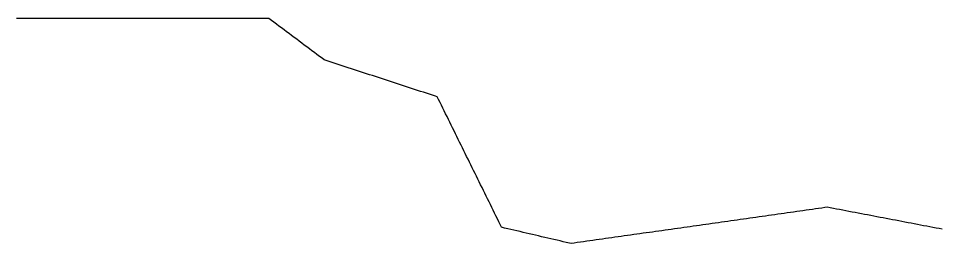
# Model space of a CAD drawing. Header units: millimetres. Extents: x 230 to 3347, y 514 to 5196.
# Drawn here: x 2305.6 to 2597.2, y 856.5 to 927.7 of the extents above; entities that cross this region are included whole.
import ezdxf

# ---------------------------------------------------------------- set-up
doc = ezdxf.new("R2010")
doc.units = ezdxf.units.MM
doc.layers.add('ALL_ISLANDS', color=7, linetype='Continuous')
doc.layers.add('OUTLINE_ISLAND_01', color=7, linetype='Continuous')

msp = doc.modelspace()

# ---------------------------------------------------------------- linework, layer by layer
at = {"layer": 'ALL_ISLANDS'}
msp.add_lwpolyline([(2597.4454, 861.0552), (2596.4632, 861.2432), (2595.481, 861.4312), (2594.4989, 861.6192), (2593.5167, 861.8072), (2592.5345, 861.9952), (2591.5523, 862.1832), (2590.5702, 862.3712), (2589.588, 862.5592), (2588.6058, 862.7472), (2587.6237, 862.9352), (2586.6415, 863.1233), (2585.6593, 863.3113), (2584.6772, 863.4993), (2583.695, 863.6873), (2582.7128, 863.8753), (2581.7307, 864.0633), (2580.7485, 864.2513), (2579.7663, 864.4393), (2578.7842, 864.6273), (2577.802, 864.8153), (2576.8198, 865.0033), (2575.8377, 865.1913), (2574.8555, 865.3793), (2573.8733, 865.5673), (2572.8911, 865.7553), (2571.909, 865.9433), (2570.9268, 866.1313), (2569.9446, 866.3193), (2568.9625, 866.5073), (2567.9803, 866.6953), (2566.9981, 866.8833), (2566.016, 867.0713), (2565.0338, 867.2593), (2564.0516, 867.4473), (2563.0695, 867.6353), (2562.0873, 867.8233), (2561.1051, 868.0113), (2560.3757, 867.9079), (2559.3856, 867.7675), (2558.3955, 867.6271), (2557.4054, 867.4867), (2556.4153, 867.3463), (2555.4252, 867.206), (2554.4351, 867.0656), (2553.445, 866.9252), (2552.4549, 866.7848), (2551.4648, 866.6444), (2550.4747, 866.504), (2549.4846, 866.3636), (2548.4945, 866.2232), (2547.5044, 866.0828), (2546.5143, 865.9424), (2545.5242, 865.802), (2544.5341, 865.6616), (2543.5441, 865.5213), (2542.554, 865.3809), (2541.5639, 865.2405), (2540.5738, 865.1001), (2539.5837, 864.9597), (2538.5936, 864.8193), (2537.6035, 864.6789), (2536.6134, 864.5385), (2535.6233, 864.3981), (2534.6332, 864.2577), (2533.6431, 864.1173), (2532.653, 863.9769), (2531.6629, 863.8366), (2530.6728, 863.6962), (2529.6827, 863.5558), (2528.6926, 863.4154), (2527.7025, 863.275), (2526.7124, 863.1346), (2525.7223, 862.9942), (2524.7322, 862.8538), (2523.7421, 862.7134), (2522.752, 862.573), (2521.7619, 862.4326), (2520.7718, 862.2922), (2519.7817, 862.1518), (2518.7917, 862.0115), (2517.8016, 861.8711), (2516.8115, 861.7307), (2515.8214, 861.5903), (2514.8313, 861.4499), (2513.8412, 861.3095), (2512.8511, 861.1691), (2511.861, 861.0287), (2510.8709, 860.8883), (2509.8808, 860.7479), (2508.8907, 860.6075), (2507.9006, 860.4671), (2506.9105, 860.3268), (2505.9204, 860.1864), (2504.9303, 860.046), (2503.9402, 859.9056), (2502.9501, 859.7652), (2501.96, 859.6248), (2500.9699, 859.4844), (2499.9798, 859.344), (2498.9897, 859.2036), (2497.9996, 859.0632), (2497.0095, 858.9228), (2496.0194, 858.7824), (2495.0293, 858.6421), (2494.0393, 858.5017), (2493.0492, 858.3613), (2492.0591, 858.2209), (2491.069, 858.0805), (2490.0789, 857.9401), (2489.0888, 857.7997), (2488.0987, 857.6593), (2487.1086, 857.5189), (2486.1185, 857.3785), (2485.1284, 857.2381), (2484.1383, 857.0977), (2483.1482, 856.9574), (2482.1581, 856.817), (2481.168, 856.6766), (2480.1779, 856.5362), (2479.6567, 856.6582), (2478.683, 856.8862), (2477.7093, 857.1142), (2476.7357, 857.3422), (2475.762, 857.5701), (2474.7883, 857.7981), (2473.8147, 858.0261), (2472.841, 858.2541), (2471.8673, 858.4821), (2470.8937, 858.71), (2469.92, 858.938), (2468.9463, 859.166), (2467.9727, 859.394), (2466.999, 859.622), (2466.0253, 859.8499), (2465.0517, 860.0779), (2464.078, 860.3059), (2463.1043, 860.5339), (2462.1307, 860.7619), (2461.157, 860.9898), (2460.1833, 861.2178), (2459.2097, 861.4458), (2458.236, 861.6738), (2457.8025, 862.5543), (2457.3608, 863.4515), (2456.9191, 864.3486), (2456.4774, 865.2458), (2456.0357, 866.143), (2455.594, 867.0401), (2455.1523, 867.9373), (2454.7106, 868.8344), (2454.269, 869.7316), (2453.8273, 870.6288), (2453.3856, 871.5259), (2452.9439, 872.4231), (2452.5022, 873.3203), (2452.0605, 874.2174), (2451.6188, 875.1146), (2451.1771, 876.0118), (2450.7354, 876.9089), (2450.2937, 877.8061), (2449.852, 878.7033), (2449.4103, 879.6004), (2448.9686, 880.4976), (2448.5269, 881.3948), (2448.0852, 882.2919), (2447.6435, 883.1891), (2447.2018, 884.0863), (2446.7602, 884.9834), (2446.3185, 885.8806), (2445.8768, 886.7778), (2445.4351, 887.6749), (2444.9934, 888.5721), (2444.5517, 889.4693), (2444.11, 890.3664), (2443.6683, 891.2636), (2443.2266, 892.1608), (2442.7849, 893.0579), (2442.3432, 893.9551), (2441.9015, 894.8523), (2441.4598, 895.7494), (2441.0181, 896.6466), (2440.5764, 897.5438), (2440.1347, 898.4409), (2439.693, 899.3381), (2439.2514, 900.2353), (2438.8097, 901.1324), (2438.368, 902.0296), (2437.9263, 902.9267), (2437.4073, 903.0958), (2436.4564, 903.4054), (2435.5055, 903.715), (2434.5547, 904.0247), (2433.6038, 904.3343), (2432.653, 904.644), (2431.7021, 904.9536), (2430.7513, 905.2633), (2429.8004, 905.5729), (2428.8496, 905.8825), (2427.8987, 906.1922), (2426.9479, 906.5018), (2425.997, 906.8115), (2425.0462, 907.1211), (2424.0953, 907.4307), (2423.1445, 907.7404), (2422.1936, 908.05), (2421.2427, 908.3597), (2420.2919, 908.6693), (2419.341, 908.979), (2418.3902, 909.2886), (2417.4393, 909.5982), (2416.4885, 909.9079), (2415.5376, 910.2175), (2414.5868, 910.5272), (2413.6359, 910.8368), (2412.6851, 911.1464), (2411.7342, 911.4561), (2410.7834, 911.7657), (2409.8325, 912.0754), (2408.8817, 912.385), (2407.9308, 912.6947), (2406.9799, 913.0043), (2406.0291, 913.3139), (2405.0782, 913.6236), (2404.1274, 913.9332), (2403.1765, 914.2429), (2402.2257, 914.5525), (2401.5175, 915.0834), (2400.7174, 915.6833), (2399.9173, 916.2832), (2399.1173, 916.883), (2398.3172, 917.4829), (2397.5171, 918.0828), (2396.717, 918.6827), (2395.9169, 919.2825), (2395.1168, 919.8824), (2394.3167, 920.4823), (2393.5166, 921.0822), (2392.7165, 921.682), (2391.9164, 922.2819), (2391.1163, 922.8818), (2390.3162, 923.4816), (2389.5161, 924.0815), (2388.716, 924.6814), (2387.9159, 925.2813), (2387.1158, 925.8811), (2386.3157, 926.481), (2385.5156, 927.0809), (2384.7155, 927.6808), (2384.0103, 927.6803), (2383.0103, 927.6796), (2382.0103, 927.6789), (2381.0103, 927.6782), (2380.0103, 927.6775), (2379.0103, 927.6769), (2378.0103, 927.6762), (2377.0103, 927.6755), (2376.0103, 927.6748), (2375.0103, 927.6741), (2374.0103, 927.6735), (2373.0103, 927.6728), (2372.0103, 927.6721), (2371.0103, 927.6714), (2370.0103, 927.6707), (2369.0103, 927.67), (2368.0103, 927.6694), (2367.0103, 927.6687), (2366.0103, 927.668), (2365.0103, 927.6673), (2364.0103, 927.6666), (2363.0103, 927.666), (2362.0103, 927.6653), (2361.0103, 927.6646), (2360.0103, 927.6639), (2359.0103, 927.6632), (2358.0103, 927.6625), (2357.0103, 927.6619), (2356.0103, 927.6612), (2355.0103, 927.6605), (2354.0103, 927.6598), (2353.0103, 927.6591), (2352.0103, 927.6585), (2351.0103, 927.6578), (2350.0103, 927.6571), (2349.0103, 927.6564), (2348.0103, 927.6557), (2347.0103, 927.655), (2346.0103, 927.6544), (2345.0103, 927.6537), (2344.0103, 927.653), (2343.0103, 927.6523), (2342.0103, 927.6516), (2341.0103, 927.6509), (2340.0103, 927.6503), (2339.0103, 927.6496), (2338.0103, 927.6489), (2337.0103, 927.6482), (2336.0103, 927.6475), (2335.0103, 927.6469), (2334.0103, 927.6462), (2333.0103, 927.6455), (2332.0103, 927.6448), (2331.0103, 927.6441), (2330.0103, 927.6434), (2329.0103, 927.6428), (2328.0103, 927.6421), (2327.0103, 927.6414), (2326.0103, 927.6407), (2325.0103, 927.64), (2324.0103, 927.6394), (2323.0103, 927.6387), (2322.0103, 927.638), (2321.0103, 927.6373), (2320.0103, 927.6366), (2319.0103, 927.6359), (2318.0103, 927.6353), (2317.0103, 927.6346), (2316.0103, 927.6339), (2315.0103, 927.6332), (2314.0103, 927.6325), (2313.0103, 927.6319), (2312.0103, 927.6312), (2311.0103, 927.6305), (2310.0103, 927.6298), (2309.0103, 927.6291), (2308.0103, 927.6284), (2307.0103, 927.6278), (2306.0103, 927.6271), (2305.0103, 927.6264)], dxfattribs=at)
at = {"layer": 'OUTLINE_ISLAND_01'}
msp.add_lwpolyline([(2597.4454, 861.0552), (2596.4632, 861.2432), (2595.481, 861.4312), (2594.4989, 861.6192), (2593.5167, 861.8072), (2592.5345, 861.9952), (2591.5523, 862.1832), (2590.5702, 862.3712), (2589.588, 862.5592), (2588.6058, 862.7472), (2587.6237, 862.9352), (2586.6415, 863.1233), (2585.6593, 863.3113), (2584.6772, 863.4993), (2583.695, 863.6873), (2582.7128, 863.8753), (2581.7307, 864.0633), (2580.7485, 864.2513), (2579.7663, 864.4393), (2578.7842, 864.6273), (2577.802, 864.8153), (2576.8198, 865.0033), (2575.8377, 865.1913), (2574.8555, 865.3793), (2573.8733, 865.5673), (2572.8911, 865.7553), (2571.909, 865.9433), (2570.9268, 866.1313), (2569.9446, 866.3193), (2568.9625, 866.5073), (2567.9803, 866.6953), (2566.9981, 866.8833), (2566.016, 867.0713), (2565.0338, 867.2593), (2564.0516, 867.4473), (2563.0695, 867.6353), (2562.0873, 867.8233), (2561.1051, 868.0113), (2560.3757, 867.9079), (2559.3856, 867.7675), (2558.3955, 867.6271), (2557.4054, 867.4867), (2556.4153, 867.3463), (2555.4252, 867.206), (2554.4351, 867.0656), (2553.445, 866.9252), (2552.4549, 866.7848), (2551.4648, 866.6444), (2550.4747, 866.504), (2549.4846, 866.3636), (2548.4945, 866.2232), (2547.5044, 866.0828), (2546.5143, 865.9424), (2545.5242, 865.802), (2544.5341, 865.6616), (2543.5441, 865.5213), (2542.554, 865.3809), (2541.5639, 865.2405), (2540.5738, 865.1001), (2539.5837, 864.9597), (2538.5936, 864.8193), (2537.6035, 864.6789), (2536.6134, 864.5385), (2535.6233, 864.3981), (2534.6332, 864.2577), (2533.6431, 864.1173), (2532.653, 863.9769), (2531.6629, 863.8366), (2530.6728, 863.6962), (2529.6827, 863.5558), (2528.6926, 863.4154), (2527.7025, 863.275), (2526.7124, 863.1346), (2525.7223, 862.9942), (2524.7322, 862.8538), (2523.7421, 862.7134), (2522.752, 862.573), (2521.7619, 862.4326), (2520.7718, 862.2922), (2519.7817, 862.1518), (2518.7917, 862.0115), (2517.8016, 861.8711), (2516.8115, 861.7307), (2515.8214, 861.5903), (2514.8313, 861.4499), (2513.8412, 861.3095), (2512.8511, 861.1691), (2511.861, 861.0287), (2510.8709, 860.8883), (2509.8808, 860.7479), (2508.8907, 860.6075), (2507.9006, 860.4671), (2506.9105, 860.3268), (2505.9204, 860.1864), (2504.9303, 860.046), (2503.9402, 859.9056), (2502.9501, 859.7652), (2501.96, 859.6248), (2500.9699, 859.4844), (2499.9798, 859.344), (2498.9897, 859.2036), (2497.9996, 859.0632), (2497.0095, 858.9228), (2496.0194, 858.7824), (2495.0293, 858.6421), (2494.0393, 858.5017), (2493.0492, 858.3613), (2492.0591, 858.2209), (2491.069, 858.0805), (2490.0789, 857.9401), (2489.0888, 857.7997), (2488.0987, 857.6593), (2487.1086, 857.5189), (2486.1185, 857.3785), (2485.1284, 857.2381), (2484.1383, 857.0977), (2483.1482, 856.9574), (2482.1581, 856.817), (2481.168, 856.6766), (2480.1779, 856.5362), (2479.6567, 856.6582), (2478.683, 856.8862), (2477.7093, 857.1142), (2476.7357, 857.3422), (2475.762, 857.5701), (2474.7883, 857.7981), (2473.8147, 858.0261), (2472.841, 858.2541), (2471.8673, 858.4821), (2470.8937, 858.71), (2469.92, 858.938), (2468.9463, 859.166), (2467.9727, 859.394), (2466.999, 859.622), (2466.0253, 859.8499), (2465.0517, 860.0779), (2464.078, 860.3059), (2463.1043, 860.5339), (2462.1307, 860.7619), (2461.157, 860.9898), (2460.1833, 861.2178), (2459.2097, 861.4458), (2458.236, 861.6738), (2457.8025, 862.5543), (2457.3608, 863.4515), (2456.9191, 864.3486), (2456.4774, 865.2458), (2456.0357, 866.143), (2455.594, 867.0401), (2455.1523, 867.9373), (2454.7106, 868.8344), (2454.269, 869.7316), (2453.8273, 870.6288), (2453.3856, 871.5259), (2452.9439, 872.4231), (2452.5022, 873.3203), (2452.0605, 874.2174), (2451.6188, 875.1146), (2451.1771, 876.0118), (2450.7354, 876.9089), (2450.2937, 877.8061), (2449.852, 878.7033), (2449.4103, 879.6004), (2448.9686, 880.4976), (2448.5269, 881.3948), (2448.0852, 882.2919), (2447.6435, 883.1891), (2447.2018, 884.0863), (2446.7602, 884.9834), (2446.3185, 885.8806), (2445.8768, 886.7778), (2445.4351, 887.6749), (2444.9934, 888.5721), (2444.5517, 889.4693), (2444.11, 890.3664), (2443.6683, 891.2636), (2443.2266, 892.1608), (2442.7849, 893.0579), (2442.3432, 893.9551), (2441.9015, 894.8523), (2441.4598, 895.7494), (2441.0181, 896.6466), (2440.5764, 897.5438), (2440.1347, 898.4409), (2439.693, 899.3381), (2439.2514, 900.2353), (2438.8097, 901.1324), (2438.368, 902.0296), (2437.9263, 902.9267), (2437.4073, 903.0958), (2436.4564, 903.4054), (2435.5055, 903.715), (2434.5547, 904.0247), (2433.6038, 904.3343), (2432.653, 904.644), (2431.7021, 904.9536), (2430.7513, 905.2633), (2429.8004, 905.5729), (2428.8496, 905.8825), (2427.8987, 906.1922), (2426.9479, 906.5018), (2425.997, 906.8115), (2425.0462, 907.1211), (2424.0953, 907.4307), (2423.1445, 907.7404), (2422.1936, 908.05), (2421.2427, 908.3597), (2420.2919, 908.6693), (2419.341, 908.979), (2418.3902, 909.2886), (2417.4393, 909.5982), (2416.4885, 909.9079), (2415.5376, 910.2175), (2414.5868, 910.5272), (2413.6359, 910.8368), (2412.6851, 911.1464), (2411.7342, 911.4561), (2410.7834, 911.7657), (2409.8325, 912.0754), (2408.8817, 912.385), (2407.9308, 912.6947), (2406.9799, 913.0043), (2406.0291, 913.3139), (2405.0782, 913.6236), (2404.1274, 913.9332), (2403.1765, 914.2429), (2402.2257, 914.5525), (2401.5175, 915.0834), (2400.7174, 915.6833), (2399.9173, 916.2832), (2399.1173, 916.883), (2398.3172, 917.4829), (2397.5171, 918.0828), (2396.717, 918.6827), (2395.9169, 919.2825), (2395.1168, 919.8824), (2394.3167, 920.4823), (2393.5166, 921.0822), (2392.7165, 921.682), (2391.9164, 922.2819), (2391.1163, 922.8818), (2390.3162, 923.4816), (2389.5161, 924.0815), (2388.716, 924.6814), (2387.9159, 925.2813), (2387.1158, 925.8811), (2386.3157, 926.481), (2385.5156, 927.0809), (2384.7155, 927.6808), (2384.0103, 927.6803), (2383.0103, 927.6796), (2382.0103, 927.6789), (2381.0103, 927.6782), (2380.0103, 927.6775), (2379.0103, 927.6769), (2378.0103, 927.6762), (2377.0103, 927.6755), (2376.0103, 927.6748), (2375.0103, 927.6741), (2374.0103, 927.6735), (2373.0103, 927.6728), (2372.0103, 927.6721), (2371.0103, 927.6714), (2370.0103, 927.6707), (2369.0103, 927.67), (2368.0103, 927.6694), (2367.0103, 927.6687), (2366.0103, 927.668), (2365.0103, 927.6673), (2364.0103, 927.6666), (2363.0103, 927.666), (2362.0103, 927.6653), (2361.0103, 927.6646), (2360.0103, 927.6639), (2359.0103, 927.6632), (2358.0103, 927.6625), (2357.0103, 927.6619), (2356.0103, 927.6612), (2355.0103, 927.6605), (2354.0103, 927.6598), (2353.0103, 927.6591), (2352.0103, 927.6585), (2351.0103, 927.6578), (2350.0103, 927.6571), (2349.0103, 927.6564), (2348.0103, 927.6557), (2347.0103, 927.655), (2346.0103, 927.6544), (2345.0103, 927.6537), (2344.0103, 927.653), (2343.0103, 927.6523), (2342.0103, 927.6516), (2341.0103, 927.6509), (2340.0103, 927.6503), (2339.0103, 927.6496), (2338.0103, 927.6489), (2337.0103, 927.6482), (2336.0103, 927.6475), (2335.0103, 927.6469), (2334.0103, 927.6462), (2333.0103, 927.6455), (2332.0103, 927.6448), (2331.0103, 927.6441), (2330.0103, 927.6434), (2329.0103, 927.6428), (2328.0103, 927.6421), (2327.0103, 927.6414), (2326.0103, 927.6407), (2325.0103, 927.64), (2324.0103, 927.6394), (2323.0103, 927.6387), (2322.0103, 927.638), (2321.0103, 927.6373), (2320.0103, 927.6366), (2319.0103, 927.6359), (2318.0103, 927.6353), (2317.0103, 927.6346), (2316.0103, 927.6339), (2315.0103, 927.6332), (2314.0103, 927.6325), (2313.0103, 927.6319), (2312.0103, 927.6312), (2311.0103, 927.6305), (2310.0103, 927.6298), (2309.0103, 927.6291), (2308.0103, 927.6284), (2307.0103, 927.6278), (2306.0103, 927.6271), (2305.0103, 927.6264)], dxfattribs=at)

doc.saveas('drawing.dxf')
